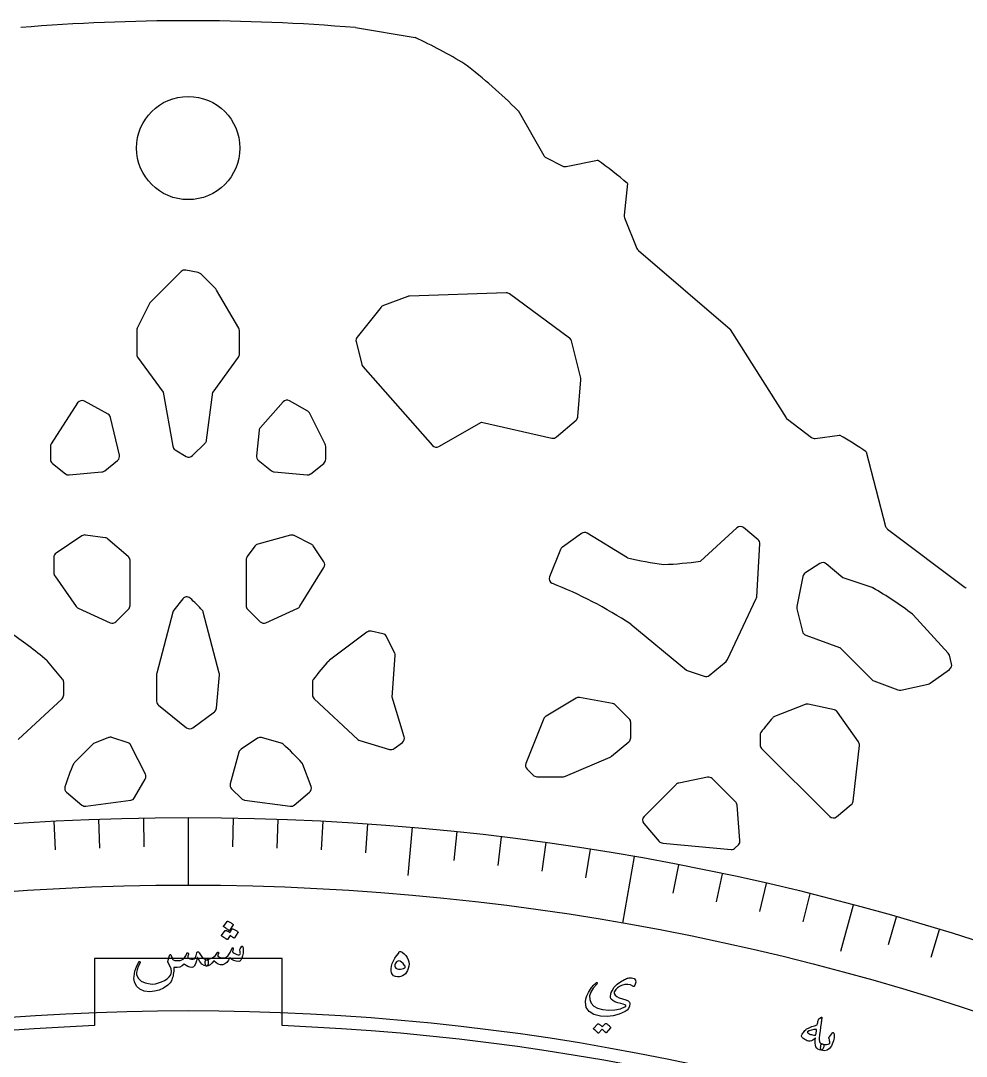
# Model space of a CAD drawing. Header units: millimetres. Extents: x -75 to 75, y -75 to 98.
# Drawn here: x -4.87 to 22.6, y 67.68 to 97.77 of the extents above; entities that cross this region are included whole.
import ezdxf

# ---------------------------------------------------------------- set-up
doc = ezdxf.new("R2010")
doc.units = ezdxf.units.MM
for name, color, linetype in [('CUT_INNER', 6, 'Continuous'), ('CUT_OUTER', 1, 'Continuous'), ('ENGRAVE', 7, 'Continuous'), ('ENGRAVE_FINE', 8, 'Continuous'), ('TEXT', 5, 'Continuous')]:
    doc.layers.add(name, color=color, linetype=linetype)

msp = doc.modelspace()

# ---------------------------------------------------------------- linework, layer by layer
at = {"layer": 'CUT_INNER'}
for points in [[(-0.2061, 90.4862), (-1.0958, 89.5965)], [(0.2878, 90.4552), (-0.0705, 90.5272)], [(0.8, 89.9785), (0.3643, 90.4142)], [(1.4676, 88.844), (0.8235, 89.948)], [(6.3775, 89.7634), (5.6689, 89.4977)], [(9.2382, 89.867), (6.4251, 89.7728)], [(11.0768, 88.5522), (9.3322, 89.8378)], [(-1.1239, 89.5574), (-1.4819, 88.8407)], [(5.6045, 89.451), (4.9057, 88.5783)], [(-1.4978, 88.7736), (-1.4978, 88.0875)], [(1.488, 88.0875), (1.488, 88.7684)], [(4.8773, 88.4481), (5.0432, 87.7846)], [(11.4037, 87.3886), (11.1334, 88.4679)], [(-1.4691, 87.9993), (-0.7295, 86.9818), (-0.7276, 86.9789), (-0.7269, 86.9756), (-0.4506, 85.4085)], [(0.7179, 86.9789), (0.7199, 86.982), (1.4593, 87.9993)], [(5.0761, 87.7219), (7.0907, 85.4328)], [(11.3181, 86.2694), (11.4077, 87.3397)], [(0.5317, 85.5841), (0.7173, 86.9753), (0.7179, 86.9789)], [(-2.3271, 86.3371), (-3.0128, 86.718)], [(2.7556, 86.6952), (2.0979, 85.9549)], [(3.4713, 86.4233), (2.9422, 86.7258)], [(-3.2118, 86.668), (-3.9789, 85.4748)], [(-2.0005, 85.1442), (-2.2537, 86.2398)], [(3.9764, 85.4694), (3.5311, 86.3601)], [(7.2777, 85.4017), (8.517, 86.1103), (8.52, 86.1118)], [(8.52, 86.1118), (8.5234, 86.1112), (10.5652, 85.6472)], [(10.696, 85.6796), (11.2662, 86.1679)], [(2.061, 85.8719), (1.9787, 85.1343)], [(0.1262, 85.135), (0.4891, 85.4978)], [(-4.0027, 85.3937), (-4.0027, 85.0284)], [(-0.38, 85.3058), (-0.0569, 85.1124)], [(3.9922, 85.0283), (3.9922, 85.4023)], [(-3.9464, 84.9112), (-3.5676, 84.6084)], [(-2.4263, 84.6949), (-2.053, 84.9933), (-2.0415, 85.0035)], [(2.034, 85.0006), (2.4158, 84.695)], [(3.5579, 84.6085), (3.936, 84.9112)], [(-3.4604, 84.5762), (-2.5064, 84.6627)], [(2.496, 84.6627), (3.4506, 84.5762)], [(-3.0866, 82.805), (-3.8392, 82.3038)], [(-2.4081, 82.7469), (-2.9823, 82.8287)], [(2.974, 82.8217), (2.0192, 82.5615)], [(3.5718, 82.5658), (3.0805, 82.8112), (3.0661, 82.8174), (3.0513, 82.8221)], [(11.4247, 82.8756), (10.8673, 82.4775)], [(12.7583, 82.1627), (12.7553, 82.1643), (11.5905, 82.8813)], [(15.9361, 83.0376), (14.8796, 82.0689), (14.8769, 82.0667)], [(16.5529, 82.6925), (16.1335, 83.0422)], [(-1.7429, 82.2074), (-2.3315, 82.7123)], [(1.9386, 82.5067), (1.7107, 82.2025)], [(3.9391, 82.0497), (3.6296, 82.5147)], [(16.516, 81.0358), (16.6065, 82.5684)], [(-3.906, 82.1789), (-3.906, 81.7283)], [(10.8152, 82.4112), (10.4965, 81.6144)], [(-1.6905, 80.7801), (-1.6905, 82.0935)], [(1.6807, 82.1126), (1.6807, 80.7801)], [(3.246, 80.757), (3.9419, 81.888)], [(18.3478, 82.0044), (17.9145, 81.7155)], [(19.8908, 81.2913), (19.8789, 81.2971), (19.8665, 81.3018), (19.0226, 81.5839), (19.0193, 81.5851), (19.0166, 81.5872), (18.527, 81.9949)], [(-3.8789, 81.6423), (-3.2553, 80.7516), (-3.2454, 80.739), (-3.2343, 80.7275)], [(17.8506, 81.62), (17.6773, 80.751)], [(-0.158, 80.972), (-0.4189, 80.6461)], [(15.6614, 79.2066), (16.5018, 80.9804)], [(-3.1944, 80.701), (-2.2666, 80.2795)], [(-2.0985, 80.31), (-1.7344, 80.6741)], [(1.7247, 80.6741), (2.0888, 80.31)], [(2.2569, 80.2795), (3.1803, 80.6991)], [(17.6789, 80.6854), (17.8435, 80.0245)], [(-0.4468, 80.5905), (-0.9153, 78.81)], [(0.4195, 80.6253), (0.4102, 80.6382)], [(0.903, 78.8167), (0.4386, 80.582)], [(22.0753, 79.3975), (21.0543, 80.5118), (21.0413, 80.5244)], [(12.8573, 80.234), (14.47, 78.9057)], [(5.191, 80.0035), (4.103, 79.1873), (4.0897, 79.176)], [(5.6544, 79.9614), (5.3106, 80.0305)], [(5.9964, 79.4066), (5.759, 79.8815)], [(17.9378, 79.9197), (18.9186, 79.5637), (18.9224, 79.5621)], [(18.9224, 79.5621), (18.9254, 79.5593), (19.8625, 78.6215)], [(-3.652, 78.6402), (-4.0875, 79.1633), (-4.0995, 79.176)], [(5.9192, 78.117), (5.9193, 78.1205), (6.0118, 79.3281)], [(15.1339, 78.7488), (15.6219, 79.1556)], [(22.1729, 79.0832), (22.1102, 79.3327)], [(14.5179, 78.8792), (14.9905, 78.7217)], [(21.5483, 78.5202), (22.1145, 78.9246)], [(-0.9203, 78.7718), (-0.9203, 77.9964)], [(0.8198, 77.798), (0.9074, 78.765)], [(19.916, 78.5871), (20.6148, 78.3254)], [(-3.6173, 78.1824), (-3.6173, 78.5442)], [(3.6075, 78.5442), (3.6075, 78.1824)], [(20.7, 78.3194), (21.4937, 78.4959)], [(-4.9402, 76.8889), (-3.6652, 78.0725)], [(3.6555, 78.0725), (4.9305, 76.8889)], [(6.2735, 76.966), (5.92, 78.1136), (5.9192, 78.117)], [(11.2646, 78.088), (10.3933, 77.5655)], [(12.3267, 77.9326), (11.3686, 78.1069)], [(-0.8639, 77.8792), (-0.0472, 77.2265)], [(0.1364, 77.2237), (0.7604, 77.6915)], [(12.8103, 77.4867), (12.4059, 77.8911)], [(17.9165, 77.9071), (17.0333, 77.5542)], [(18.7696, 77.7441), (18.0047, 77.9142)], [(19.4683, 76.8149), (18.8599, 77.6838)], [(10.3312, 77.4926), (9.8085, 76.1861)], [(12.8542, 76.9355), (12.8542, 77.3806)], [(16.9935, 77.5306), (16.982, 77.5201)], [(-2.772, 76.7467), (-3.3049, 76.2132), (-3.3155, 76.2013), (-3.3248, 76.1884)], [(-2.3198, 76.9408), (-2.7216, 76.78)], [(-1.7494, 76.7881), (-2.2166, 76.9439)], [(2.0085, 76.9228), (1.5347, 76.6069)], [(2.7031, 76.7792), (2.133, 76.9422)], [(4.9893, 76.8552), (5.8464, 76.5976)], [(5.9796, 76.6213), (6.2202, 76.8019)], [(12.2929, 76.3971), (12.8003, 76.8203)], [(16.611, 77.0047), (16.611, 76.7346)], [(-1.2449, 75.8773), (-1.6627, 76.7129)], [(1.4732, 76.5215), (1.2222, 75.6001)], [(16.6549, 76.6286), (18.6329, 74.6499)], [(19.3147, 75.0945), (19.4945, 76.7123)], [(-3.3248, 76.1884), (-3.3328, 76.1745)], [(3.3151, 76.1884), (3.3058, 76.2013)], [(3.57, 75.5198), (3.3294, 76.1599), (3.323, 76.1745), (3.3151, 76.1884)], [(10.9558, 75.8176), (12.2558, 76.3744)], [(9.8417, 76.0243), (10.0166, 75.8494)], [(-1.5577, 75.1957), (-1.2489, 75.7358)], [(10.1226, 75.8055), (10.8967, 75.8055)], [(14.1706, 75.5806), (13.2412, 74.6512)], [(15.087, 75.7897), (14.2473, 75.6217)], [(15.8979, 75.0734), (15.2225, 75.7487)], [(-3.5353, 75.3518), (-3.0896, 74.9806)], [(1.2609, 75.4545), (1.5489, 75.1671)], [(3.0798, 74.9806), (3.5256, 75.3518)], [(-2.9738, 74.9472), (-1.668, 75.1214)], [(1.635, 75.1245), (2.964, 74.9472)], [(16.027, 73.9481), (15.9413, 74.9797)], [(18.835, 74.6406), (19.2616, 74.9958)], [(13.2335, 74.4475), (13.6816, 73.925)], [(13.7819, 73.8732), (15.77, 73.6924)], [(15.8897, 73.7357), (15.9836, 73.8296)], [(2.725, 70.525), (-2.725, 70.525), (-2.725, 68.5706)], [(2.725, 68.5706), (2.725, 70.525)]]:
    msp.add_lwpolyline(points, dxfattribs=at)
msp.add_circle((0, 94.0743), 1.5, dxfattribs=at)
for centre, radius, start, end in [((-0.1, 90.3801), 0.15, 78.63859, 135), ((0.2582, 90.3081), 0.15, 45, 78.63859), ((0.694, 89.8724), 0.15, 30.25875, 45), ((6.4301, 89.6229), 0.15, 91.91757, 110.54993), ((9.2432, 89.7171), 0.15, 53.61405, 91.91757), ((-0.9897, 89.4904), 0.15, 135, 153.45727), ((5.7215, 89.3573), 0.15, 110.54993, 141.31843), ((-1.3478, 88.7736), 0.15, 153.45727, 180), ((1.338, 88.7684), 0.15, 0, 30.25875), ((5.0228, 88.4845), 0.15, 141.31843, 194.03624), ((10.9878, 88.4315), 0.15, 14.06249, 53.61405), ((-1.3478, 88.0875), 0.15, 180, 216.01049), ((1.338, 88.0875), 0.15, 323.98951, 360), ((5.1887, 87.821), 0.15, 194.03624, 221.351), ((11.2582, 87.3522), 0.15, 355.21791, 14.06249), ((-3.0856, 86.5868), 0.15, 60.95381, 147.26155), ((2.8678, 86.5956), 0.15, 60.24139, 138.38185), ((3.3969, 86.2931), 0.15, 26.56505, 60.24139), ((-2.3999, 86.206), 0.15, 13.01466, 60.95381), ((11.1687, 86.2819), 0.15, 310.58029, 355.21791), ((2.21, 85.8553), 0.15, 156.00723, 173.63261), ((2.21, 85.8553), 0.15, 138.38185, 156.00723), ((-3.8528, 85.3937), 0.15, 147.26155, 180), ((0.383, 85.6039), 0.15, 315, 352.40341), ((10.5985, 85.7935), 0.15, 257.19661, 310.58029), ((-0.3029, 85.4345), 0.15, 189.9975, 239.08869), ((3.8422, 85.4023), 0.15, 360, 26.56505), ((7.2033, 85.5319), 0.15, 221.351, 299.75861), ((-3.8528, 85.0284), 0.15, 180, 231.36193), ((-2.1467, 85.1105), 0.15, 314.49049, 13.01466), ((0.0202, 85.2411), 0.15, 239.08869, 315), ((2.1277, 85.1177), 0.15, 173.63261, 231.31843), ((3.8422, 85.0283), 0.15, 308.68157, 360), ((-3.474, 84.7256), 0.15, 231.36193, 275.17979), ((-2.5199, 84.8121), 0.15, 275.17979, 308.63807), ((2.5095, 84.8121), 0.15, 231.31843, 264.82385), ((3.4641, 84.7256), 0.15, 264.82385, 308.68157), ((16.0374, 82.927), 0.15, 50.17251, 132.51886), ((-3.0035, 82.6802), 0.15, 81.89667, 123.66719), ((3.0135, 82.677), 0.15, 75.40089, 105.24139), ((11.5119, 82.7536), 0.15, 58.38484, 125.53165), ((-2.4292, 82.5984), 0.15, 49.38296, 81.89667), ((2.0587, 82.4168), 0.15, 105.24139, 143.16579), ((3.5047, 82.4316), 0.15, 33.63859, 63.46468), ((10.9544, 82.3555), 0.15, 125.53165, 158.19859), ((16.4568, 82.5773), 0.15, 356.61815, 50.17251), ((-3.756, 82.1789), 0.15, 123.66719, 180), ((-1.8405, 82.0935), 0.15, 0, 49.38296), ((1.8307, 82.1126), 0.15, 143.16579, 180), ((15.4299, 93.8351), 11.9742, 257.10794, 262.25988), ((3.8142, 81.9666), 0.15, 328.39441, 33.63859), ((13.3108, 93.3684), 11.4098, 272.54405, 277.88946), ((18.4311, 81.8796), 0.15, 50.21636, 123.69007), ((-3.756, 81.7283), 0.15, 180, 214.99801), ((10.6357, 81.5587), 0.15, 158.19859, 242.53568), ((17.9977, 81.5907), 0.15, 123.69007, 168.7244), ((6.0489, 69.9432), 12.3392, 56.51161, 68.52344), ((14.1679, 71.4589), 11.3766, 52.83083, 59.79845), ((-0.0409, 80.8782), 0.15, 50.66579, 141.31843), ((-3.0427, 77.5427), 4.6372, 41.87629, 48.10023), ((16.3662, 81.0447), 0.15, 334.64979, 356.61815), ((-3.1324, 80.8376), 0.15, 227.22489, 245.56521), ((-1.8405, 80.7801), 0.15, 315, 360), ((1.8307, 80.7801), 0.15, 180, 225), ((3.1183, 80.8356), 0.15, 294.43479, 328.39441), ((17.8244, 80.7216), 0.15, 168.7244, 193.98377), ((-0.3018, 80.5523), 0.15, 141.31843, 165.25875), ((0.2935, 80.5439), 0.15, 14.74125, 32.8965), ((-2.2046, 80.4161), 0.15, 245.56521, 315), ((2.1948, 80.4161), 0.15, 225, 294.43479), ((-11.7646, 70.1226), 11.8625, 49.74688, 56.47183), ((5.281, 79.8835), 0.15, 78.63859, 126.87585), ((5.6249, 79.8144), 0.15, 26.56505, 78.63859), ((17.989, 80.0607), 0.15, 193.98377, 250.0462), ((8.4764, 75.0563), 6.0179, 136.79815, 143.5899), ((5.8623, 79.3396), 0.15, 355.61704, 26.56505), ((15.5258, 79.2708), 0.15, 309.82021, 334.64979), ((21.9648, 79.2962), 0.15, 14.08869, 42.49866), ((14.5654, 79.0215), 0.15, 230.52386, 251.56505), ((22.0274, 79.0467), 0.15, 305.53165, 14.08869), ((-3.7673, 78.5442), 0.15, 0, 39.78364), ((-0.7703, 78.7718), 0.15, 165.25875, 180), ((0.758, 78.7786), 0.15, 354.82385, 14.74125), ((3.7575, 78.5442), 0.15, 145.89974, 180), ((15.0379, 78.864), 0.15, 251.56505, 309.82021), ((19.9686, 78.7276), 0.15, 224.9777, 249.46839), ((20.6674, 78.4658), 0.15, 249.46839, 282.53406), ((21.4612, 78.6423), 0.15, 282.53406, 305.53165), ((-3.7673, 78.1824), 0.15, 312.86912, 0), ((-0.7703, 77.9964), 0.15, 180, 231.36739), ((3.7575, 78.1824), 0.15, 180, 227.13088), ((11.3417, 77.9593), 0.15, 103.26818, 120.95063), ((11.3417, 77.9593), 0.15, 79.69159, 103.26818), ((0.6704, 77.8115), 0.15, 306.86097, 354.82385), ((12.2998, 77.7851), 0.15, 45, 79.69159), ((17.9722, 77.7678), 0.15, 77.46594, 111.77832), ((18.7371, 77.5977), 0.15, 34.99801, 77.46594), ((10.4705, 77.4369), 0.15, 120.95063, 158.19346), ((12.7043, 77.3806), 0.15, 360, 45), ((20.9007, 74.0311), 5.2469, 138.31903, 144.38345), ((17.0889, 77.4149), 0.15, 111.77832, 129.52849), ((0.0464, 77.3437), 0.15, 231.36739, 306.86097), ((16.761, 77.0047), 0.15, 146.88166, 180), ((-2.6659, 76.6407), 0.15, 111.8168, 135.03718), ((-2.264, 76.8016), 0.15, 71.56505, 111.8168), ((-1.7969, 76.6458), 0.15, 26.56505, 71.56505), ((2.0917, 76.798), 0.15, 74.04619, 123.69007), ((2.6619, 76.635), 0.15, 50.77949, 74.04619), ((-2.0394, 71.4131), 7.1762, 41.85369, 48.06096), ((5.0325, 76.9989), 0.15, 227.13088, 253.26801), ((6.1301, 76.9219), 0.15, 306.90555, 17.1172), ((12.7043, 76.9355), 0.15, 309.82749, 0), ((19.3454, 76.7288), 0.15, 353.65709, 34.99801), ((1.618, 76.4821), 0.15, 123.69007, 164.75861), ((5.8896, 76.7412), 0.15, 253.26801, 306.90555), ((16.761, 76.7346), 0.15, 180, 224.98986), ((2.7092, 73.5206), 6.5992, 156.28648, 162.48867), ((9.9478, 76.1304), 0.15, 158.19346, 225), ((12.1968, 76.5122), 0.15, 293.1832, 309.82749), ((-1.3791, 75.8102), 0.15, 330.24139, 26.56505), ((10.1226, 75.9555), 0.15, 225, 270), ((1.3669, 75.5606), 0.15, 164.75861, 225.05579), ((10.8967, 75.9555), 0.15, 270, 293.1832), ((14.2767, 75.4746), 0.15, 101.31851, 135), ((15.1165, 75.6427), 0.15, 45, 101.31851), ((-3.4393, 75.467), 0.15, 164.84849, 230.21636), ((3.4296, 75.467), 0.15, 309.78364, 20.59883), ((-2.9936, 75.0959), 0.15, 230.21636, 277.60049), ((-1.6879, 75.2701), 0.15, 277.60049, 330.24139), ((1.6548, 75.2732), 0.15, 225.05579, 262.39951), ((2.9838, 75.0959), 0.15, 262.39951, 309.78364), ((15.7918, 74.9673), 0.15, 27.74925, 45), ((15.7918, 74.9673), 0.15, 4.74826, 27.74925), ((19.1656, 75.1111), 0.15, 309.78364, 353.65709), ((13.3473, 74.5452), 0.15, 135, 220.61704), ((18.739, 74.7559), 0.15, 224.98986, 309.78364), ((13.7955, 74.0226), 0.15, 220.61704, 264.80191), ((15.7836, 73.8417), 0.15, 264.80191, 315), ((15.8775, 73.9356), 0.15, 315, 4.74826), ((0.0001, -0.0002), 68.6249, 92.275813, 359.648624), ((0.0006, 0.0002), 68.6244, 359.648245, 87.724729)]:
    msp.add_arc(centre, radius, start, end, dxfattribs=at)
at = {"layer": 'CUT_OUTER'}
for points in [[(4.8623, 97.5737), (6.5892, 97.2862), (6.5932, 97.2853)], [(9.5788, 95.1659), (9.5811, 95.1624), (10.3275, 93.8569)], [(10.3906, 93.7972), (10.8815, 93.5518)], [(10.978, 93.5388), (11.8877, 93.7208), (11.8912, 93.7213)], [(12.7581, 93.0472), (12.7579, 93.0435), (12.6652, 92.1208)], [(12.6752, 92.0501), (13.0333, 91.1547)], [(13.075, 91.0965), (15.7411, 88.8114), (15.7439, 88.8089), (15.746, 88.8058), (17.3665, 86.2315)], [(17.4035, 86.1914), (18.1038, 85.6668)], [(18.2123, 85.638), (18.9189, 85.726), (18.9225, 85.7263)], [(19.6934, 85.2449), (19.6944, 85.2416), (20.2578, 83.0802)], [(20.3129, 82.9981), (22.5682, 81.3067)]]:
    msp.add_lwpolyline(points, dxfattribs=at)
for centre, radius, start, end in [((-0.0049, 38.752), 59.0228, 85.269864, 94.724149), ((0.2292, 83.6115), 15.0822, 58.82035, 65.04207), ((-2.9293, 82.4324), 17.8492, 45.51136, 52.0901), ((10.4577, 93.9314), 0.15, 209.75861, 243.43495), ((5.2867, 84.3347), 11.4773, 49.38539, 54.8695), ((10.9485, 93.6859), 0.15, 243.43495, 281.30993), ((12.8144, 92.1058), 0.15, 174.2629, 201.80141), ((13.1726, 91.2104), 0.15, 201.80141, 229.40133), ((17.4934, 86.3114), 0.15, 212.18916, 233.16579), ((18.1937, 85.7868), 0.15, 233.16579, 277.10442), ((14.3907, 77.6118), 9.2942, 55.21272, 60.81788), ((20.4029, 83.1181), 0.15, 194.60982, 233.13308), ((22.6582, 81.4268), 0.15, 233.13308, 247.38278)]:
    msp.add_arc(centre, radius, start, end, dxfattribs=at)
at = {"layer": 'ENGRAVE'}
for points in [[(0, 74.6175), (0, 72.654)], [(6.5033, 74.3336), (6.3811, 72.9364)], [(12.9572, 73.4839), (12.6162, 71.5502)], [(19.3124, 72.075), (18.9494, 70.7203)]]:
    msp.add_lwpolyline(points, dxfattribs=at)
for radius in [74.6175, 72.654, 69.0075]:
    msp.add_circle((0, 0), radius, dxfattribs=at)
at = {"layer": 'ENGRAVE_FINE'}
for points in [[(-3.9052, 74.5152), (-3.8611, 73.6749)], [(-2.6041, 74.572), (-2.5747, 73.7311)], [(-1.3023, 74.6061), (-1.2876, 73.7648)], [(1.3023, 74.6061), (1.2876, 73.7648)], [(2.6041, 74.572), (2.5747, 73.7311)], [(3.9052, 74.5152), (3.8611, 73.6749)], [(5.2051, 74.4357), (5.1464, 73.5963)], [(7.7997, 74.2087), (7.7117, 73.3718)], [(9.0936, 74.0613), (8.991, 73.2261)], [(10.3847, 73.8913), (10.2676, 73.058)], [(11.6727, 73.6988), (11.5411, 72.8677)], [(14.2377, 73.2466), (14.0771, 72.4205)], [(15.5139, 72.9869), (15.3389, 72.1638)], [(16.7853, 72.7051), (16.596, 71.8851)], [(18.0516, 72.401), (17.848, 71.5845)], [(20.5674, 71.7269), (20.3354, 70.918)], [(21.816, 71.3571), (21.57, 70.5523)]]:
    msp.add_lwpolyline(points, dxfattribs=at)
at = {"layer": 'TEXT'}
for points in [[(1.2762, 71.3797), (1.2789, 71.3823), (1.2827, 71.3838), (1.2875, 71.3842), (1.2933, 71.3836), (1.314, 71.3755), (1.334, 71.3666), (1.3534, 71.3569), (1.372, 71.3464), (1.3901, 71.3351), (1.4078, 71.3227), (1.4251, 71.3092), (1.4419, 71.2947), (1.4451, 71.2903), (1.4465, 71.2857), (1.446, 71.2809), (1.4436, 71.2758), (1.3391, 71.1184), (1.3363, 71.1163), (1.3322, 71.1164), (1.3269, 71.1186), (1.3202, 71.1229), (1.3158, 71.1259), (1.309, 71.1305), (1.2997, 71.1367), (1.2879, 71.1445), (1.2736, 71.1538), (1.2568, 71.1645), (1.2376, 71.1765), (1.2158, 71.1898), (1.14, 71.0736), (1.1362, 71.0708), (1.1315, 71.0706), (1.1257, 71.073), (1.119, 71.0781), (1.1131, 71.0824), (1.1038, 71.0889), (1.0912, 71.0974), (1.0751, 71.1082), (1.0554, 71.1211), (1.0317, 71.1361), (1.0041, 71.1533), (0.9726, 71.1726), (0.9693, 71.1758), (0.9679, 71.1789), (0.9684, 71.1821), (0.9706, 71.1852), (1.0764, 71.3347), (1.0791, 71.3373), (1.0828, 71.3388), (1.0876, 71.3393), (1.0934, 71.3387), (1.1081, 71.333), (1.1226, 71.3269), (1.137, 71.3205), (1.1512, 71.3136), (1.1652, 71.3063), (1.1788, 71.2982), (1.1919, 71.2896), (1.2047, 71.2802)], [(1.1336, 71.6003), (1.1363, 71.6028), (1.14, 71.6044), (1.1448, 71.6048), (1.1506, 71.6042), (1.1714, 71.5961), (1.1915, 71.5873), (1.2109, 71.5776), (1.2297, 71.5672), (1.2479, 71.5559), (1.2656, 71.5435), (1.283, 71.5301), (1.2999, 71.5156), (1.3041, 71.5104), (1.3061, 71.5055), (1.306, 71.501), (1.3038, 71.4967), (1.1993, 71.3391), (1.1955, 71.3362), (1.1908, 71.3361), (1.185, 71.3385), (1.1782, 71.3436), (1.1723, 71.3479), (1.163, 71.3543), (1.1503, 71.3629), (1.1342, 71.3737), (1.1144, 71.3866), (1.0907, 71.4016), (1.063, 71.4188), (1.0313, 71.4382), (1.0271, 71.4414), (1.0251, 71.4446), (1.0251, 71.4477), (1.0273, 71.4508)], [(1.5577, 70.881), (1.5624, 70.8841), (1.5677, 70.8829), (1.5738, 70.8775), (1.5806, 70.868), (1.5877, 70.8518), (1.5928, 70.8289), (1.596, 70.7992), (1.5971, 70.7627), (1.5968, 70.7212), (1.5937, 70.6809), (1.5877, 70.6417), (1.5788, 70.6036), (1.5539, 70.5297), (1.5268, 70.4768), (1.4977, 70.4449), (1.4663, 70.434), (1.3929, 70.4398), (1.3252, 70.4604), (1.2632, 70.4958), (1.2069, 70.5459), (1.1664, 70.4691), (1.1189, 70.4094), (1.0644, 70.3669), (1.003, 70.3414), (0.9388, 70.3366), (0.8742, 70.3537), (0.809, 70.3927), (0.7432, 70.4537), (0.6887, 70.3855), (0.6355, 70.3368), (0.5836, 70.3078), (0.533, 70.2983), (0.5228, 70.3042), (0.5133, 70.3215), (0.5044, 70.3505), (0.4961, 70.3909), (0.4932, 70.4308), (0.4987, 70.4601), (0.5124, 70.4789), (0.5344, 70.4871), (0.6311, 70.5082), (0.716, 70.55), (0.7892, 70.6125), (0.8507, 70.6959), (0.854, 70.7004), (0.8576, 70.7037), (0.8614, 70.7056), (0.8655, 70.7062), (0.8705, 70.7056), (0.8749, 70.704), (0.8788, 70.7013), (0.8822, 70.6976), (0.884, 70.6863), (0.8792, 70.6672), (0.8677, 70.6403), (0.8496, 70.6057), (0.8724, 70.5785), (0.9082, 70.5583), (0.9568, 70.5449), (1.0183, 70.5384), (1.0954, 70.5534), (1.1634, 70.6049), (1.2224, 70.6929), (1.2725, 70.8175), (1.275, 70.8239), (1.278, 70.8284), (1.2814, 70.8311), (1.2854, 70.832), (1.2913, 70.8313), (1.2964, 70.8297), (1.3007, 70.827), (1.3041, 70.8232), (1.3067, 70.8179), (1.3081, 70.8127), (1.3086, 70.8074), (1.308, 70.8022), (1.2853, 70.7145), (1.3095, 70.6923), (1.3386, 70.6726), (1.3728, 70.6554), (1.4119, 70.6407), (1.4501, 70.6309), (1.4793, 70.6283), (1.4994, 70.633), (1.5106, 70.645), (1.5145, 70.6635), (1.5131, 70.69), (1.5064, 70.7245), (1.4943, 70.767), (1.4967, 70.7789), (1.5081, 70.8019), (1.5284, 70.8359), (1.5577, 70.881)], [(6.1311, 70.7189), (6.1498, 70.7256), (6.1702, 70.7255), (6.1925, 70.7187), (6.2166, 70.7051), (6.2751, 70.6581), (6.3235, 70.6061), (6.3615, 70.5493), (6.3893, 70.4875), (6.4066, 70.4242), (6.413, 70.3606), (6.4086, 70.2966), (6.3934, 70.2323), (6.3713, 70.1744), (6.3432, 70.1236), (6.3092, 70.08), (6.2694, 70.0434), (6.2256, 70.0151), (6.1799, 69.9961), (6.132, 69.9865), (6.0822, 69.9862), (6.018, 69.9965), (5.9668, 70.0193), (5.9287, 70.0546), (5.9037, 70.1025), (5.8911, 70.1593), (5.8903, 70.2231), (5.9013, 70.2942), (5.9243, 70.3723), (5.9578, 70.4527), (6.0002, 70.528), (6.0514, 70.5984), (6.1115, 70.6637), (6.1136, 70.6668), (6.1154, 70.6723), (6.1169, 70.6802), (6.118, 70.6905), (6.1197, 70.7017), (6.1224, 70.7102), (6.1262, 70.7159), (6.1311, 70.7189)], [(0.2464, 70.6838), (0.2505, 70.6944), (0.2565, 70.7031), (0.2642, 70.7101), (0.2738, 70.7151), (0.2863, 70.7171), (0.2985, 70.7124), (0.3104, 70.7012), (0.3219, 70.6835), (0.3734, 70.5971), (0.4259, 70.5356), (0.4796, 70.4989), (0.5344, 70.4871), (0.5608, 70.4803), (0.577, 70.4585), (0.5833, 70.4214), (0.5794, 70.3693), (0.5724, 70.3381), (0.5623, 70.3159), (0.5492, 70.3027), (0.533, 70.2983), (0.4594, 70.3137), (0.393, 70.3585), (0.3337, 70.4329), (0.2815, 70.5368), (0.2772, 70.5461), (0.2727, 70.5489), (0.2678, 70.5451), (0.2627, 70.5348), (0.2379, 70.4575), (0.2167, 70.3955), (0.199, 70.3486), (0.1847, 70.3169), (0.1704, 70.294), (0.1528, 70.2776), (0.1317, 70.2678), (0.1074, 70.2646), (0.048, 70.2698), (-0.0094, 70.2872), (-0.0647, 70.317), (-0.118, 70.359), (-0.1778, 70.3062), (-0.2471, 70.2716), (-0.3257, 70.2553), (-0.4138, 70.2572), (-0.4164, 70.2021), (-0.4205, 70.1502), (-0.4262, 70.1014), (-0.4334, 70.0557), (-0.4422, 70.013), (-0.4526, 69.9732), (-0.4646, 69.9363), (-0.4781, 69.9023), (-0.5001, 69.8569), (-0.5272, 69.8154), (-0.5596, 69.7778), (-0.5971, 69.744), (-0.7207, 69.6616), (-0.8489, 69.603), (-0.9819, 69.5682), (-1.1198, 69.5572), (-1.2783, 69.5769), (-1.4052, 69.6312), (-1.5004, 69.7204), (-1.5639, 69.8444), (-1.574, 69.8884), (-1.5775, 69.9412), (-1.5745, 70.0027), (-1.5649, 70.0731), (-1.5474, 70.1507), (-1.5205, 70.2341), (-1.4844, 70.3231), (-1.4388, 70.4178), (-1.4346, 70.4243), (-1.4302, 70.429), (-1.4254, 70.4318), (-1.4203, 70.4329), (-1.4135, 70.4323), (-1.4077, 70.4305), (-1.4029, 70.4273), (-1.3992, 70.4228), (-1.3967, 70.4175), (-1.3958, 70.4118), (-1.3965, 70.4059), (-1.3987, 70.3997), (-1.4516, 70.286), (-1.4857, 70.1908), (-1.5012, 70.114), (-1.498, 70.0557), (-1.4502, 69.9479), (-1.3684, 69.8664), (-1.2526, 69.8111), (-1.1027, 69.7819), (-1.0288, 69.7802), (-0.9501, 69.7894), (-0.8666, 69.8096), (-0.7782, 69.8408), (-0.6898, 69.8821), (-0.6142, 69.9306), (-0.5516, 69.9862), (-0.502, 70.0489), (-0.4902, 70.1321), (-0.4995, 70.2178), (-0.53, 70.306), (-0.5818, 70.3965), (-0.5869, 70.4068), (-0.5898, 70.4169), (-0.5902, 70.4267), (-0.5884, 70.4363), (-0.5416, 70.6108), (-0.5349, 70.6266), (-0.5271, 70.634), (-0.5182, 70.633), (-0.5082, 70.6236), (-0.4947, 70.5983), (-0.4816, 70.5703), (-0.4691, 70.5397), (-0.4571, 70.5065), (-0.4353, 70.4782), (-0.391, 70.4624), (-0.3243, 70.4589), (-0.2352, 70.4678), (-0.187, 70.4817), (-0.1449, 70.5063), (-0.1087, 70.5416), (-0.0785, 70.5877), (-0.0745, 70.5942), (-0.0707, 70.6011), (-0.0672, 70.6083), (-0.0639, 70.616), (-0.0608, 70.6239), (-0.0576, 70.632), (-0.0545, 70.6402), (-0.0514, 70.6485), (-0.045, 70.6643), (-0.0383, 70.6758), (-0.0313, 70.6832), (-0.0241, 70.6863), (-0.0178, 70.6864), (-0.0115, 70.6847), (-0.0052, 70.6812), (0.001, 70.6758), (0.0063, 70.6702), (0.0094, 70.6638), (0.0105, 70.6565), (0.0094, 70.6485), (-0.0115, 70.5877), (-0.0141, 70.5692), (-0.0115, 70.5536), (-0.0037, 70.5409), (0.0094, 70.5311), (0.0506, 70.5123), (0.0926, 70.5022), (0.1353, 70.5007), (0.1789, 70.5078), (0.1933, 70.5211), (0.2094, 70.5549), (0.2271, 70.6091), (0.2464, 70.6838)], [(6.2902, 70.2521), (6.2999, 70.2623), (6.3023, 70.2763), (6.2975, 70.2941), (6.2854, 70.3158), (6.2417, 70.3728), (6.1978, 70.4141), (6.1538, 70.4395), (6.1098, 70.4491), (6.0883, 70.4472), (6.0677, 70.4375), (6.0481, 70.4201), (6.0293, 70.395), (6.0137, 70.3675), (6.0033, 70.343), (5.9982, 70.3215), (5.9983, 70.3029), (6.01, 70.2678), (6.033, 70.2415), (6.0672, 70.224), (6.1126, 70.2152), (6.1635, 70.214), (6.2101, 70.2198), (6.2523, 70.2325), (6.2902, 70.2521)], [(12.9108, 69.7191), (12.8479, 69.7538), (12.7733, 69.7684), (12.687, 69.763), (12.5891, 69.7374), (12.5246, 69.7077), (12.4684, 69.6685), (12.4204, 69.6198), (12.3806, 69.5617), (12.3755, 69.5495), (12.3729, 69.5364), (12.3728, 69.5223), (12.3751, 69.5073), (12.4, 69.4573), (12.4489, 69.4142), (12.5218, 69.3779), (12.6188, 69.3483), (12.7146, 69.32), (12.782, 69.288), (12.8212, 69.2524), (12.8319, 69.2132), (12.8199, 69.1376), (12.7928, 69.0733), (12.7505, 69.0203), (12.6932, 68.9786), (12.5218, 68.9016), (12.3457, 68.8536), (12.1649, 68.8345), (11.9791, 68.8443), (11.7828, 68.8925), (11.6442, 68.9783), (11.5634, 69.102), (11.5403, 69.2637), (11.5515, 69.3485), (11.5789, 69.4381), (11.6224, 69.5323), (11.6822, 69.6313), (11.7018, 69.6583), (11.7217, 69.6842), (11.7417, 69.7091), (11.762, 69.7328), (11.7827, 69.7555), (11.8039, 69.7773), (11.8256, 69.7982), (11.8478, 69.8182), (11.8593, 69.8261), (11.8688, 69.8285), (11.8762, 69.8254), (11.8817, 69.8167), (11.8838, 69.8068), (11.8832, 69.7973), (11.8796, 69.7884), (11.8733, 69.7799), (11.765, 69.6573), (11.6938, 69.5422), (11.6596, 69.4347), (11.6621, 69.3348), (11.7053, 69.2227), (11.7816, 69.1359), (11.8911, 69.074), (12.0337, 69.0371), (12.2217, 69.0193), (12.3955, 69.0279), (12.5552, 69.0629), (12.7009, 69.1243), (12.7101, 69.1301), (12.7144, 69.1368), (12.7138, 69.1444), (12.7083, 69.1528), (12.6832, 69.1713), (12.6374, 69.1914), (12.5709, 69.2131), (12.4838, 69.2363), (12.3958, 69.2636), (12.3308, 69.2968), (12.2888, 69.3359), (12.2698, 69.3811), (12.2662, 69.4309), (12.2716, 69.4814), (12.2863, 69.5327), (12.3101, 69.5848), (12.3753, 69.6839), (12.4568, 69.7713), (12.555, 69.8468), (12.6696, 69.9104), (12.6997, 69.925), (12.7286, 69.937), (12.7562, 69.9467), (12.7826, 69.9538), (12.8076, 69.9587), (12.8312, 69.9615), (12.8533, 69.9621), (12.8739, 69.9605), (12.9517, 69.9386), (12.9938, 69.8952), (13.0002, 69.8304), (12.9711, 69.7442), (12.9571, 69.7221), (12.9424, 69.7106), (12.9269, 69.7096), (12.9108, 69.7191)], [(12.1206, 68.6321), (12.1236, 68.6342), (12.1274, 68.6352), (12.1321, 68.6349), (12.1376, 68.6334), (12.1563, 68.6222), (12.1742, 68.6104), (12.1914, 68.5979), (12.2077, 68.5847), (12.2234, 68.5707), (12.2385, 68.5558), (12.2531, 68.5399), (12.267, 68.523), (12.2694, 68.5182), (12.27, 68.5134), (12.2688, 68.5087), (12.2657, 68.504), (12.1403, 68.3645), (12.1372, 68.3629), (12.1333, 68.3636), (12.1285, 68.3666), (12.1228, 68.3718), (12.119, 68.3764), (12.1127, 68.3829), (12.1038, 68.3914), (12.0925, 68.4017), (12.0784, 68.4141), (12.0616, 68.4287), (12.0421, 68.4455), (12.0198, 68.4646), (11.9213, 68.3561), (11.9171, 68.353), (11.9124, 68.3529), (11.9072, 68.3558), (11.9014, 68.3618), (11.8964, 68.3669), (11.8885, 68.3746), (11.8776, 68.385), (11.8638, 68.3981), (11.8468, 68.4138), (11.8263, 68.4322), (11.8024, 68.4534), (11.775, 68.4773), (11.7724, 68.4809), (11.7715, 68.4843), (11.7724, 68.4873), (11.7751, 68.49), (11.9009, 68.6237), (11.9038, 68.6259), (11.9077, 68.6268), (11.9123, 68.6265), (11.9179, 68.625), (11.9339, 68.6164), (11.9493, 68.607), (11.9641, 68.5968), (11.9781, 68.5858), (11.9916, 68.574), (12.0044, 68.5618), (12.0165, 68.5489), (12.0281, 68.5355)], [(18.3752, 68.8099), (18.3906, 68.8194), (18.4004, 68.8184), (18.4048, 68.8069), (18.4035, 68.785), (18.4016, 68.7721), (18.3991, 68.7542), (18.3961, 68.7312), (18.3926, 68.7033), (18.3883, 68.6701), (18.3832, 68.6314), (18.3771, 68.5873), (18.3701, 68.5377), (18.3632, 68.489), (18.357, 68.4454), (18.3515, 68.4069), (18.3467, 68.3735), (18.3426, 68.3454), (18.3393, 68.3226), (18.3367, 68.3051), (18.3349, 68.2931), (18.3255, 68.2165), (18.325, 68.1551), (18.3334, 68.109), (18.3508, 68.0781), (18.3652, 68.064), (18.384, 68.0523), (18.4072, 68.0429), (18.4348, 68.0358), (18.4503, 68.0288), (18.4607, 68.0174), (18.4658, 68.0018), (18.4656, 67.9818), (18.4613, 67.959), (18.4544, 67.9365), (18.4449, 67.9145), (18.4328, 67.8929), (18.42, 67.8752), (18.4079, 67.8628), (18.3963, 67.8556), (18.3854, 67.8536), (18.3328, 67.8684), (18.29, 67.8903), (18.2568, 67.9193), (18.2335, 67.9554), (18.2185, 68.0033), (18.2114, 68.0629), (18.2123, 68.1341), (18.2212, 68.2171), (18.1797, 68.1762), (18.1405, 68.1458), (18.1035, 68.126), (18.0689, 68.1166), (18.0428, 68.1168), (18.0135, 68.122), (17.9809, 68.1321), (17.945, 68.1471), (17.908, 68.1664), (17.8777, 68.1854), (17.8542, 68.2043), (17.8373, 68.2231), (17.8252, 68.244), (17.8189, 68.2642), (17.8183, 68.2838), (17.8235, 68.3026), (17.8343, 68.325), (17.8491, 68.349), (17.8679, 68.3747), (17.8906, 68.4021), (17.9151, 68.4292), (17.9358, 68.4505), (17.9529, 68.4659), (17.9663, 68.4755), (18.0359, 68.5109), (18.1098, 68.5419), (18.1881, 68.5683), (18.2708, 68.5903), (18.2785, 68.6299), (18.2855, 68.664), (18.2919, 68.6926), (18.2976, 68.7156), (18.3039, 68.7345), (18.3119, 68.7509), (18.3217, 68.7645), (18.3332, 68.7756)], [(18.2521, 68.4629), (18.1717, 68.4573), (18.101, 68.4428), (18.04, 68.4194), (17.9887, 68.3873), (17.9845, 68.3821), (17.9832, 68.3768), (17.9849, 68.3712), (17.9894, 68.3654), (18.0082, 68.3507), (18.0293, 68.3378), (18.0528, 68.3265), (18.0786, 68.3169), (18.1067, 68.309), (18.1372, 68.3027), (18.17, 68.2981), (18.2052, 68.2952), (18.2108, 68.2955), (18.2171, 68.2969), (18.2239, 68.2996), (18.2313, 68.3034), (18.2345, 68.3204), (18.2375, 68.3381), (18.2404, 68.3568), (18.2431, 68.3763), (18.2456, 68.3966), (18.2479, 68.4179), (18.2501, 68.4399), (18.2521, 68.4629)], [(18.6227, 68.2478), (18.7137, 68.3577), (18.7259, 68.3692), (18.7361, 68.3717), (18.7444, 68.3652), (18.7508, 68.3497), (18.7585, 68.3065), (18.7618, 68.2627), (18.7605, 68.2184), (18.7547, 68.1736), (18.7442, 68.128), (18.7288, 68.0814), (18.7085, 68.0339), (18.6834, 67.9854), (18.6262, 67.9078), (18.5575, 67.8601), (18.4772, 67.842), (18.3854, 67.8536), (18.377, 67.8629), (18.3718, 67.885), (18.3698, 67.9202), (18.371, 67.9684), (18.3744, 67.9934), (18.3804, 68.0131), (18.389, 68.0274), (18.4003, 68.0365), (18.408, 68.039), (18.4163, 68.0398), (18.4253, 68.0387), (18.4348, 68.0358), (18.4912, 68.0225), (18.5428, 68.0206), (18.5898, 68.0303), (18.6321, 68.0517), (18.6343, 68.0537), (18.6357, 68.0567), (18.6362, 68.0607), (18.636, 68.0658), (18.6359, 68.0966), (18.6321, 68.1289), (18.6246, 68.1627), (18.6135, 68.1981), (18.6103, 68.2112), (18.6107, 68.2239), (18.6149, 68.236), (18.6227, 68.2478)]]:
    msp.add_lwpolyline(points, close=True, dxfattribs=at)

doc.saveas('drawing.dxf')
